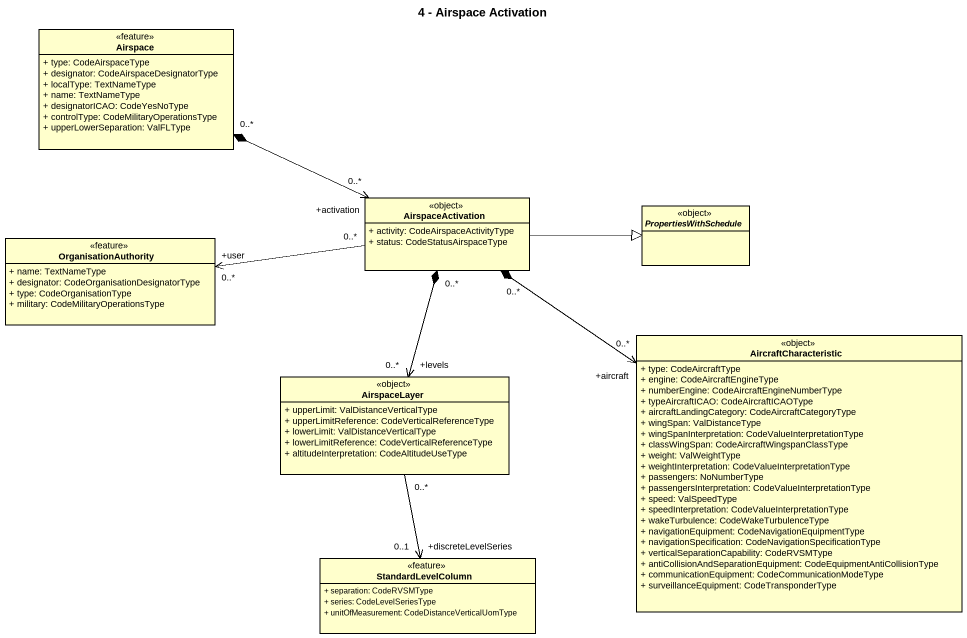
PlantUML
@startuml
title 4 - Airspace Activation
hide circle
hide empty members
skinparam classAttributeIconSize 0
class Airspace <<feature>> {
  + type: CodeAirspaceType
  + designator: CodeAirspaceDesignatorType
  + localType: TextNameType
  + name: TextNameType
  + designatorICAO: CodeYesNoType
  + controlType: CodeMilitaryOperationsType
  + upperLowerSeparation: ValFLType
}
class AirspaceActivation <<object>> {
  + activity: CodeAirspaceActivityType
  + status: CodeStatusAirspaceType
}
abstract class PropertiesWithSchedule <<object>>
class OrganisationAuthority <<feature>> {
  + name: TextNameType
  + designator: CodeOrganisationDesignatorType
  + type: CodeOrganisationType
  + military: CodeMilitaryOperationsType
}
class AircraftCharacteristic <<object>> {
  + type: CodeAircraftType
  + engine: CodeAircraftEngineType
  + numberEngine: CodeAircraftEngineNumberType
  + typeAircraftICAO: CodeAircraftICAOType
  + aircraftLandingCategory: CodeAircraftCategoryType
  + wingSpan: ValDistanceType
  + wingSpanInterpretation: CodeValueInterpretationType
  + classWingSpan: CodeAircraftWingspanClassType
  + weight: ValWeightType
  + weightInterpretation: CodeValueInterpretationType
  + passengers: NoNumberType
  + passengersInterpretation: CodeValueInterpretationType
  + speed: ValSpeedType
  + speedInterpretation: CodeValueInterpretationType
  + wakeTurbulence: CodeWakeTurbulenceType
  + navigationEquipment: CodeNavigationEquipmentType
  + navigationSpecification: CodeNavigationSpecificationType
  + verticalSeparationCapability: CodeRVSMType
  + antiCollisionAndSeparationEquipment: CodeEquipmentAntiCollisionType
  + communicationEquipment: CodeCommunicationModeType
  + surveillanceEquipment: CodeTransponderType
}
class AirspaceLayer <<object>> {
  + upperLimit: ValDistanceVerticalType
  + upperLimitReference: CodeVerticalReferenceType
  + lowerLimit: ValDistanceVerticalType
  + lowerLimitReference: CodeVerticalReferenceType
  + altitudeInterpretation: CodeAltitudeUseType
}
class StandardLevelColumn <<feature>> {
  + separation: CodeRVSMType
  + series: CodeLevelSeriesType
  + unitOfMeasurement: CodeDistanceVerticalUomType
}
Airspace "0..*" *-right-> "+activation\n0..*" AirspaceActivation
AirspaceActivation -right-|> PropertiesWithSchedule
AirspaceActivation "0..*" -left-> "+user\n0..*" OrganisationAuthority
AirspaceActivation "0..*" *--> "+aircraft\n0..*" AircraftCharacteristic
AirspaceActivation "0..*" *--> "+levels\n0..*" AirspaceLayer
AirspaceLayer "0..*" --> "+discreteLevelSeries\n0..1" StandardLevelColumn
@enduml
